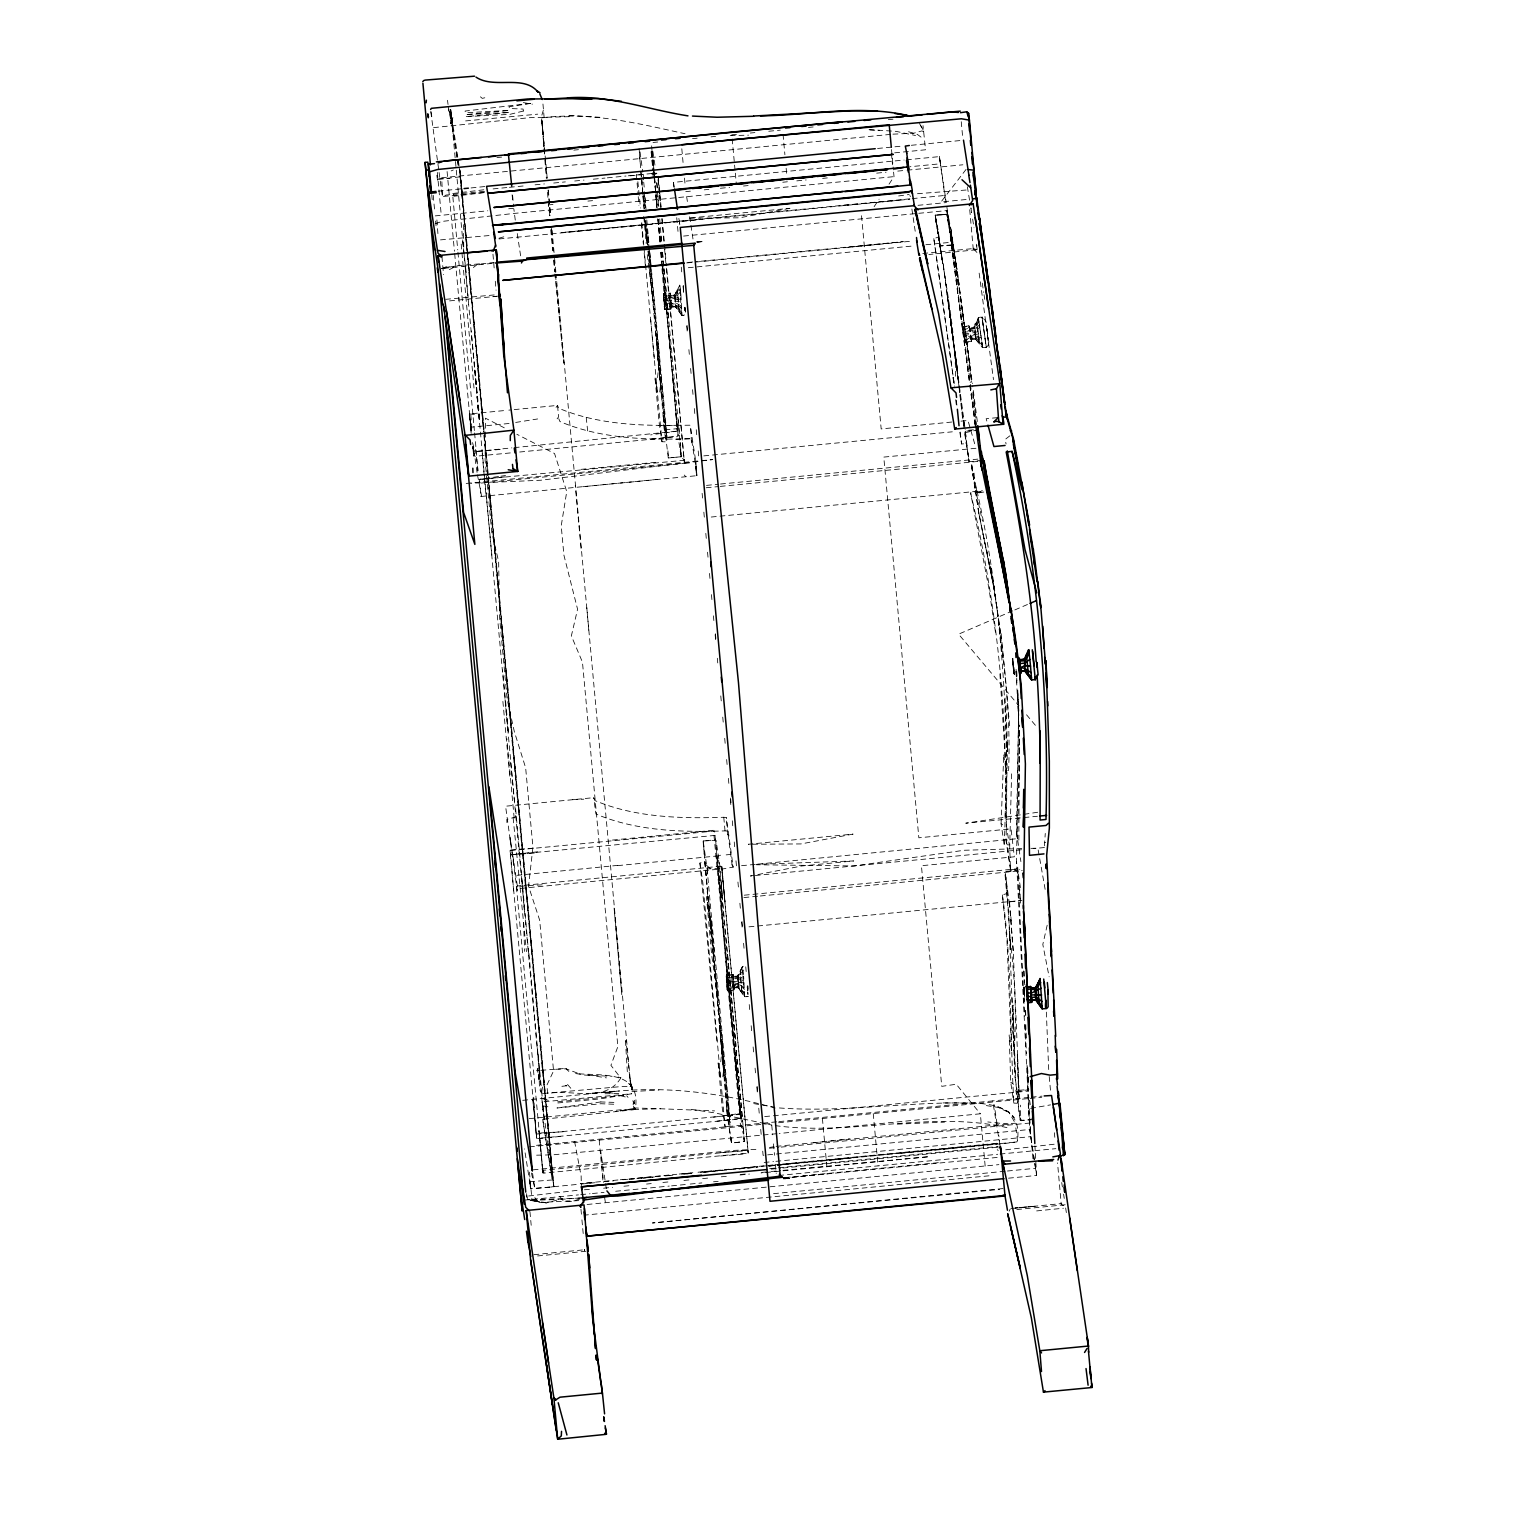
<?xml version="1.0" encoding="UTF-8"?>
<svg xmlns="http://www.w3.org/2000/svg" width="1515" height="1515" viewBox="0 0 1515 1515"><rect width="100%" height="100%" fill="white"/><g stroke="black" fill="none" stroke-linecap="round" stroke-linejoin="round"><path stroke-width="0.75" stroke-dasharray="5 3.75" d="M542.787 1108.753L543.374 1112.105L542.2 1102.03L551.933 1173.765L483.55 431.453M1018.837 840.086L1019.406 741.99L1017.701 692.185L1018.856 717.277M663.4 295.861L663.665 293.55L670.028 292.963L671.278 301.58L671.278 309.06L664.801 309.59L663.665 293.55L664.801 309.59L664.271 308.17M664.365 308.435L664.839 300.406L681.333 301.655L681.92 315.499L685.538 314.779M670.672 295.198L671.278 309.06L670.255 293.418L663.778 293.872L664.687 309.287L671.164 308.757L670.028 292.963L670.747 295.425L674.743 295.084L679.78 285.161L674.667 294.857L674.743 297.716L676.239 305.462L681.314 311.446C681.011 319.457 688.416 314.078 684.742 308.549L685.197 313.245M681.92 315.499L675.501 306.674L674.667 294.857L663.665 296.599M678.985 310.916L677.508 290.141L678.985 310.916L675.425 306.447L671.41 306.693L676.504 306.163L681.939 313.094M681.314 311.446L679.78 285.161M726.158 977.099L726.424 974.789L733.033 974.656L734.036 990.299L727.56 990.829L726.424 974.789L733.033 974.656L734.036 990.299L732.787 974.656L726.424 976.058L726.745 982.118L729.34 985.564L733.468 985.186L732.787 974.656L733.43 977.364L738.335 976.474L742.539 966.4L746.27 966.021M727.124 989.674L726.859 983.424L738.809 979.599L743.619 976.133L742.539 966.4L737.426 976.096L738.184 987.685L744.698 996.737L748.259 996.567L744.698 996.737L738.184 987.685L734.283 987.837L733.923 989.996L727.446 990.526L727.03 989.409M741.744 992.155L740.267 971.38L741.744 992.155L738.184 987.685L734.188 987.931L733.847 984.39L738.79 984.258L743.6 987.004L744.471 996.15M744.698 996.737L743.619 976.133M1024.083 990.772L1023.97 986.871L1024.538 997.76L1023.97 986.871M665.426 438.99L663.229 415.508L668.266 457.985L681.428 456.716L664.024 268.818M480.388 488.133L480.577 496.276L481.637 496.428L696.408 475.729L695.707 460.863L696.408 475.729M691.427 442.456L690.726 428.726M727.56 834.727L726.348 817.475L723.772 817.267C680.614 818.744 634.842 817.437 594.865 800.545L593.672 797.666L505.574 806.207L517.183 890.536L517.789 888.68L721.822 868.909L748.24 1153.066L543.98 1173.102L542.919 1172.951L538.904 1130.569L542.919 1172.951L542.749 1168.216M722.201 870.5L722.579 868.966L733.184 867.148L726.348 817.475M1019.406 780.13L1019.311 728.696M1011.603 773.843L1009.71 846.885L1010.467 869.705L1019.784 869.345M1016.054 671.353L1018.516 717.996L1016.451 833.989L1017.512 838.969L1019.595 725.174M1008.535 1178.178L1036.601 1175.451L1029.727 1129.489L1016.565 861.581L1018.516 717.996M498.549 476.524L479.857 479.157L479.308 482.414L479.479 481.315L480.425 483.152L684.458 463.401L666.278 263.383M555.532 1069.306L565.985 1068.795L580.662 1074.286L575.473 1073.548C602.194 1076.029 641.015 1069.874 635.448 1108.507L633.554 1109.756L542.692 1119.301L552.028 1178.575L542.692 1119.301M1010.467 869.705L1006.017 840.598C1009.16 717.39 1002.286 593.558 972.876 473.362M964.544 341.273L965.055 342.371L971.494 341.5L968.918 325.763L962.858 326.748L965.112 342.674L971.399 341.519L971.229 336.841L975.224 336.368L981.644 340.364L982.629 347.655L986.284 347.276L988.386 345.212L985.924 321.199L982.023 316.957L978.387 317.525L974.069 328.395L975.603 339.19L982.629 347.655L986.284 347.276L982.023 316.957L982.648 321.616L982.023 317.033L982.174 318.32M1001.074 823.687L1003.744 754.943L1006.263 754.697L1007.494 742.274L1006.055 823.137L1009.331 844.953L1004.199 844.575L1001.074 823.687L1003.934 825.751M973.274 249.52L969.562 207.82M962.669 327.979L964.941 341.424L971.399 341.519L971.569 339.417L975.565 338.962L982.629 347.655M1004.199 844.575C1009.766 726.632 998.006 607.761 970.604 492.924L974.978 492.224L975.49 491.011M941.932 258.289L942.652 263.193L935.228 215.187L946.515 214.24L948.257 215.793L950.909 229.049L972.422 383.579M983.822 492.034L976.986 493.189L976.19 487.508M1017.72 867.205L1024.67 1016.186M965.188 435.013L969.183 461.753L981.834 460.314M1019.425 1099.038L1013.213 950.681L1009.407 900.497M1005.165 816.415L1006.718 743.657L1005.07 697.998M954.715 254.577L947.632 214.391L935.228 215.187L939.338 241.037L935.475 218.823L936.308 216.285M716.936 857.869L721.064 897.334L722.182 895.535L720.212 868.114L716.084 840.465L703.206 840.939L711.236 934.736L707.562 902.353L713.414 949.242M1044.422 845.843L1045.274 833.439M981.644 340.364L980.735 333.944L970.547 334.588L971.399 341.519L971.494 338.735L975.471 338.262L982.326 345.269M451.603 122.109L452.89 117.583M544.018 1118.487L542.9 1109.529M740.172 1115.324L717.068 854.119M677.091 430.525L676.845 428.707L664.46 429.919M640.05 151.917L642.777 172.161M962.726 328.244L962.858 326.748L969.316 325.971L970.698 333.319L980.281 331.236L978.387 317.525L980.735 333.944M971.229 336.841L965.263 340.326L965.112 342.674L962.915 327.07L968.918 325.763L970.017 328.244L974.808 326.748L975.622 332.637M978.993 321.597L975.073 328.49L975.603 339.19L971.626 339.663M744.698 994.313L738.26 986.966L734.283 987.837L734.055 989.03L727.124 988.575M1012.493 659.612L1012.74 658.4L1014.33 674.402L1012.493 659.612L1013.857 673.247M962.82 329.058L962.858 326.748M1012.588 659.877L1012.834 658.722M1047.187 925.211L1042.812 944.451L1049.119 976.777M1012.569 660.71L1012.74 658.4M509.097 423.48L470.654 427.211L470.824 430.355L469.442 413.955L506.521 410.357M733.033 974.656L726.537 975.092L727.56 990.829L726.424 974.789M1024.197 992.477L1024.083 987.174M962.953 329.797L969.638 328.111L970.206 329.588L975.073 328.49L973.994 327.695C977.895 307.147 980.944 364.869 978.084 333.849M1023.704 989.181L1023.97 988.14M542.465 1087.069L541.499 1093.641L621.756 1086.539L631.869 1086.35L632.607 1089.683L629.994 1079.911L626.017 1040.521M955.302 259.216L946.515 214.24L947.632 214.391L935.228 215.187M1013.062 664.006L1012.777 661.449M994.692 590.263L978.709 512.543L971.437 461.999M1018.08 872.034L1017.436 870.235L1004.824 871.958L1008.933 920.078L1014.804 1074.76L1020.277 1120.399L1030.787 1119.699M971.494 341.5L971.38 338.091L975.357 337.618L975.414 330.914L979.807 327.24M633.687 1109.321L615.488 1111.404M726.443 977.838L738.335 976.474L738.998 986.682L744.092 992.685M779.392 1107.957C842.586 1112.635 905.629 1101.765 968.843 1102.996C995.734 1103.374 1021.962 1108.412 1017.455 1140.549L1016.944 1141.874L1006.604 1143.257L901.368 1153.37M963.123 331.255L963.029 328.016L969.486 327.221L971.134 339.796L964.316 339.72M978.482 318.131L973.994 327.695M437.494 180.228L436.453 172.009M1012.74 662.926L1012.796 659.669M516.71 887.43L517.335 885.972L721.481 866.163M663.494 298.076L663.665 294.838L670.672 296.145L675.576 295.236L679.762 287.585M726.253 979.315L738.43 978.576L742.748 973.766L742.52 968.824M1009.463 904.36L1005.051 871.428L1016.338 870.5M978.709 319.911L974.94 327.77L970.092 328.944L974.808 326.748M1013.308 668.872L1013.024 662.282M742.748 966.987L737.502 976.323L738.26 987.913L734.283 987.837M721.405 867.603L721.841 866.713L724.984 901.842L721.841 866.713M1009.142 1211.205L1010.145 1209.14M963.313 332.353L975.414 330.914M679.989 285.748L680.386 289.232L674.895 296.429L670.899 296.77L670.35 295.141M874.136 206.665L879.098 199.166M889.04 184.148L894.02 176.63L893.604 172.123M743.145 970.471L737.654 977.667L733.658 978.008L733.127 976.38M726.859 987.837L729.34 985.564L726.632 985.28M543.563 1118.714L543.885 1119.926M713.508 1117.199L740.267 1113.43L727.806 1116.517L730.988 1140.265L731.499 1143.124L744.528 1141.496L718.64 860.066M556.043 407.365L557.539 405.414L558.524 408.122C595.49 423.916 637.929 425.98 678 425.279M557.103 418.841L558.599 416.909L557.539 405.414L508.851 410.129M663.892 299.156L676.031 298.36L680.86 294.914L680.386 289.232M726.651 980.394L733.506 981.209L734.036 982.799L738.127 983.822L744.49 989.371M979.372 324.816L974.334 330.289L963.389 330.592L963.521 334.152M679.97 292.528L674.743 297.716L663.778 297.451L663.665 301.012M543.487 1111.234L542.995 1105.893L544.453 1104.265M732.143 865.311L727.598 831.091L725.022 830.883C681.826 832.417 635.921 830.996 595.925 814.01L593.672 797.666M966.078 169.396L941.042 201.95L968.066 199.336M674.459 395.529L677.413 431.131L650.636 434.9M651.298 439.274L678.133 435.922L662.585 263.913M513.623 890.934L510.707 855.388L511.653 854.687L715.25 835.39L727.011 976.986L740.021 1118.373L740.986 1118.222L714.588 831.015L509.987 850.597L536.783 1138.523L532.75 1099.871L536.783 1138.523L740.077 1119.017L741.024 1118.733L737.654 1080.044L740.986 1118.222L714.152 1121.573M666.354 268.193L684.458 463.401L684.117 458.704L684.515 461.28M544.036 1117.237L545.533 1116.025M719.852 868.398L707.107 868.909L703.206 840.939L714.493 839.973M473.381 267.511L477.395 264.368L494.193 262.455M1009.804 435.847L1005.24 439.407L1006.055 444.009M449.311 269.651L456.829 265.826L480.217 263.78M973.956 248.138L973.16 248.668L977.194 249.691L976.815 245.222M975.603 339.19L975.812 333.773M543.923 1172.894L543.544 1170.281L747.425 1150.188M430.809 111.807L442.153 194.867L443.422 196.439L446.016 195.056L485.898 191.193M435.278 223.652L442.285 221.379L514.267 213.407L894.02 176.63M719.36 855.767L720.534 855.18M441.831 268.723L448.876 265.561M684.458 463.401L690.064 462.851M632.872 1104.113L634.671 1103.299L634.331 1098.451M684.761 460.257L479.1 479.479L505.669 476.846M714.493 840.219L715.591 839.746M451.167 170.911L453.269 170.002M1012.664 610.867L958.597 634.16L1018.97 705.82M1014.823 609.939L1027.795 604.352M726.424 982.25L732.976 983.481L733.658 981.796L743.126 980.243L742.748 973.766M437.892 179.281L460.787 176.8L553.846 1186.775L530.894 1188.65L529.322 1180.734L530.174 1186.245M510.29 452.928L474.953 456.299L473.267 451.849L511.862 447.872M536.121 1134.129L740.362 1114.358M441.301 268.553L456.829 265.826M578.787 1200.619L538.867 1202.474L527.656 1199.482L526.368 1192.93M579.885 1199.009L571.969 1201.414L563.485 1200.997L558.865 1195.468M480.577 496.276L481.562 495.973L477.414 474.687M546.328 1202.929L527.656 1199.482L546.328 1202.929L559.319 1199.482L582.082 1197.797M498.965 238.215L506.711 235.98M516.426 816.718L506.786 819.464L506.957 822.626M680.368 299.023L670.899 300.557L670.217 302.261L663.968 300.879M561.914 1086.331L567.538 1085.649M484.8 97.774L482.243 98.361L478.589 95.218M697.241 242.665L703.339 241.302L697.108 241.529M623.612 1095.421L556.422 1101.916L556.535 1103.09L600.546 1098.83L631.755 1093.754L542.616 1101.841M443.781 268.344L495.386 263.061M1016.376 1091.936L1028.893 1089.55L1016.167 1090.478M592.195 1093.091L614.863 1091.217M633.668 1108.488L615.507 1111.593M1032.984 1158.805L1028.382 1108.791L1050.539 1104.871M550.93 1187.059L553.827 1186.548L459.746 169.756L460.787 176.8M769.544 1147.442L773.9 1146.741M776.078 1146.382L1015.239 1123.183L1017.455 1140.549M515.687 422.439L537.636 418.954M1054.156 1144.223L1005.6 1149.809M1037.642 812.248L965.775 823.194L1037.396 816.263M500.897 476.183L505.555 475.521M898.641 195.946L909.189 194.507M954.185 383.768L933.827 238.594L938.751 237.003L935.475 218.823L936.081 220.849M1011.509 1050.634L1006.983 941.27L1002.4 894.948L1007.323 893.377L1010.732 950.341L1009.331 931.574C1014.084 970.774 1017.285 1011.13 1014.027 1050.387L1011.509 1050.634L1009.16 1034.934L1011.679 1034.688L1013.289 1027.265L1012.986 1005.032L1015.713 1081.483L1018.97 1103.299L1013.857 1103.128L1010.732 1082.221L1009.16 1034.934M716.917 1040.975L699.911 863.058L704.835 861.562L724.246 1077.676L704.551 859.062M963.862 334.001L970.206 333.186M963.729 335.364L970.547 334.588M776.589 1121.839L532.769 1145.681M1009.615 901.898L1021.943 900.327M528.621 1195.998L580.415 1189.976M484.743 186.553L470.559 187.993M959.847 140.592L909.322 145.478M713.205 830.315L612.098 840.105M449.595 300.898L496.56 296.296M976.531 249.767L928.847 254.501M444.766 267.435L453.572 266.451M492.773 296.732L499.609 295.955M537.56 851.809L511.653 854.687L537.673 852.831M813.479 1142.783L849.498 1138.75M1065.178 1204.766L1016.83 1209.557M465.635 120.916L537.73 114.155M438.195 191.174L461.923 188.75M630.126 175.854L643.212 174.471M651.923 173.562L657.434 173.335L658.192 175.797M606.019 1092.372C663.04 1085.289 720.231 1092.41 775.188 1108.071M587.1 1204.482L998.896 1164.637M848.135 247.305L903.338 241.642L699.551 261.356M533.905 1254.704L584.923 1249.724M617.684 865.387L515.782 875.424M989.011 1175.81L584.979 1215.087M1036.658 1210.921L1063.435 1208.231M696.313 242.002L703.339 241.302M582.802 486.732L658.268 479.308M543.033 1093.489C537.617 1091.993 540.268 1080.877 538.601 1075.65L539.113 1080.763L538.147 1072.677L539.113 1080.763M985.167 1166.077L980.356 1113.79L779.202 1133.485M938.334 1162.649L786.55 1177.458M496.958 157.56L501.617 157.124M573.806 150.118L578.465 149.682M653.022 142.467L657.68 142.012M692.525 138.641L697.146 138.187M711.008 136.842L715.629 136.388M736.423 134.38L731.802 134.835L735.116 170.911M750.285 133.036L754.906 132.6M768.768 131.256L780.32 130.138M808.461 127.412L813.157 126.957M888.339 119.666L892.979 119.212M890.631 134.38L441.698 177.747L442.475 195.246M877.564 148.47L903.281 145.989M483.777 189.792L452.549 193.522L457.738 249.842M493.114 188.902L507.089 187.538M509.419 187.311L525.743 185.739M535.06 184.83L544.396 183.921M553.714 183.031L565.36 181.895M574.696 181.005L584.014 180.096M593.331 179.187L604.996 178.069M607.326 177.842L625.979 176.024M628.308 175.797L644.614 174.225M646.943 173.998L656.279 173.089M651.715 174.017L655.881 174.149M443.422 196.439L485.823 192.329M673.91 187.065L673.474 182.368L904.095 160.041M906.443 159.814L939.395 156.613L940.455 163.772L909.871 166.745M435.278 215.888L487.792 210.793M508.718 208.767L513.358 208.312M548.297 204.923L552.956 204.487M587.915 201.097L592.573 200.643M685.746 191.629L690.367 191.174M704.229 189.829L708.85 189.394M720.401 188.277L729.643 187.368M743.505 186.023L748.126 185.588M782.782 182.236L787.402 181.781M796.795 180.872L806.188 179.963M822.645 178.372L827.341 177.918M876.674 173.146L886.067 172.218M897.751 171.1L904.739 170.419M907.068 170.191L962.858 164.794M909.89 198.844L561.137 232.628L702.373 219.277M912.238 198.617L945.19 195.416M499.022 238.953L909.739 199.222M918.014 205.32L946.269 202.574L939.395 156.613L945.928 203.408M683.587 236.075L916.424 213.539M918.772 213.312L946.989 210.566L970.301 382.556M687.848 262.474L697.203 261.584M686.674 262.928L912.598 241.074M688.302 267.719L914.094 245.866M925.854 244.729L951.723 242.211M939.584 244.256L939.83 246.225L952.215 245.013L951.363 236.643L952.026 241.51M922.768 253.46L973.312 248.574L976.929 252.475M649.859 269.651L661.165 392.877L667.073 441.869L661.96 441.736L659.082 422.439L655.029 378.03L657.548 377.784L658.533 367.899L656.393 338.299L663.343 418.121M655.029 378.03L657.207 392.518L659.726 392.271L660.71 382.386L658.608 353.203L648.875 252.077M953.693 382.689L953.087 377.368L955.605 377.121C955.397 328.054 944.565 279.025 937.747 230.318L942.216 260.277M514.21 447.645L677.413 431.131M519.702 452.019L677.224 436.718M951.723 422.041L881.181 428.934L861.391 214.183M961.002 421.151L967.971 420.469L975.357 446.13M997.438 417.629L986.17 418.708L987.363 422.988M668.266 457.985L681.428 456.716L680.254 449.614M703.812 455.882L952.329 431.813M968.729 430.222L973.425 429.768M966.684 431.074L977.005 430.09L964.847 432.741L964.392 431.623L969.183 461.753M466.203 483.437L712.751 459.575L540.722 480.236L470.862 483.247M975.982 448.27L883.775 457.094L918.847 837.795L1011.054 828.838L1014.33 856.808L921.423 865.709L941.743 1086.35L956.249 1084.248L980.356 1113.79M706.52 485.387L718.205 484.251M720.534 484.024L977.781 459.121M706.198 487.754L717.921 486.618M720.25 486.391L978.16 461.412M711.255 517.032L982.515 490.765M976.001 492.47L982.193 491.883M1003.744 754.943L1006.093 770.643L1008.611 770.396C1011.357 701.956 1000.771 633.478 990.564 565.928L997.343 610.659M617.722 865.614L721.348 855.577M741.555 865.69L755.587 864.345M757.936 864.118L1018.629 838.553M1044.46 847.529L1033.192 848.608M1021.565 849.745L750.417 875.992L801.852 865.974L853.684 860.956L756.724 864.326M744.263 895.195L1017.626 868.739L1020.75 889.854M743.941 897.562L757.973 896.198M760.322 895.99L1022.227 870.614M748.997 926.839L1020.031 900.611M722.466 1059.61L730.154 1126.668L725.041 1126.516L722.163 1107.238L718.129 1062.829L720.648 1062.583L721.67 1053.209L719.663 1025.163L727.37 1116.082L731.215 1141.287M718.129 1062.829L720.288 1077.316L722.807 1077.07L723.848 1067.696L721.898 1040.085M522.732 1100.326L619.18 1090.989M529.152 1118.657L620.923 1109.775L660.692 1108.772L714.569 1110.893M764.696 1116.593L1028.249 1091.084L1027.019 1065.329M778.937 1121.611L992.704 1100.913L999.237 1140.909M1029.064 1097.39L992.704 1100.913M1031.223 1097.182L1042.017 1096.14M529.455 1146.874L771.59 1123.429L772.65 1134.792M778.521 1122.748L1027.795 1098.621M1030.105 1098.394L1041.733 1097.277M1033.079 1119.434L1020.693 1120.646L1020.561 1105.174M533.11 1169.845L734.87 1150.358L758.655 1149.222M769.412 1148.237L778.824 1147.328M781.191 1147.101L1030.636 1122.956M764.185 1162.478L773.54 1161.569M775.869 1161.342L1030.787 1136.648M617.95 1179.977L580.283 1183.632L592.138 1182.723M620.298 1179.749L676.826 1174.277M679.174 1174.049L695.65 1172.458M698.017 1172.231L780.414 1164.259M782.782 1164.031L997.04 1143.276L998.063 1148.067M531.462 1173.008L534.795 1188.536L579.582 1184.2M580.984 1184.067L594.846 1182.723M603.898 1181.586L613.329 1180.943M622.741 1179.768L634.501 1178.632M636.868 1178.405L653.344 1176.795M655.692 1176.568L672.168 1174.977M681.599 1174.068L691.01 1173.159M700.422 1172.25L775.756 1164.959M778.123 1164.732L997.533 1143.541M629.047 1179.409L635.05 1178.84M643.42 1178.026L654.347 1176.966M672.887 1175.185L664.555 1175.981L671.6 1175.318M691.673 1173.368L683.36 1174.163L690.385 1173.519M703.414 1172.231L715.156 1171.095M769.431 1165.887L780.869 1164.77M783.16 1164.562L1015.126 1142.14M769.696 1168.614L998.063 1146.514M771.192 1169.144L780.604 1168.235M782.952 1168.008L997.23 1147.291M740.608 1174.485L745.304 1174.03M761.799 1172.421L768.863 1171.739M771.23 1171.512L780.642 1170.603M782.99 1170.375L929.301 1156.665L761.06 1172.951M603.614 1188.196L612.647 1187.324M623.953 1186.226L630.732 1185.582M646.545 1184.048L651.223 1183.594M662.907 1182.457L669.914 1181.776M683.947 1180.431L690.954 1179.749M702.638 1178.613L709.645 1177.931M721.329 1176.795L728.336 1176.132M740.021 1174.996L749.376 1174.087M523.944 1200.164L578.446 1194.88M580.775 1194.653L590.074 1193.744M592.403 1193.517L604.03 1192.4M615.677 1191.263L669.251 1186.075M671.581 1185.866L687.886 1184.275M690.215 1184.048L701.862 1182.931M713.508 1181.795L718.167 1181.34M778.729 1175.489L997.722 1154.278M1000.052 1154.051L1055.86 1148.654M783.16 1178.159L998.328 1157.327M783.482 1178.878L789.656 1178.291L782.251 1177.306M773.578 1193.669L1005.127 1171.246M1007.456 1171.019L1035.521 1168.292L1036.601 1175.451L1034.934 1145.832M1003.025 1188.555L652.378 1222.984L999.578 1189.408M1015.486 1208.137L1061.769 1203.554M537.579 1255.954L585.832 1251.276M537.806 1138.598L563.75 1136.136M776.854 1133.712L552.52 1154.866L534.435 1155.225M641.034 1178.253L652.795 1177.136M704.286 1172.212L758.011 1166.986M769.033 1165.925L775.604 1165.281M777.801 1165.073L786.569 1164.221M783.615 1178.064L827.512 1173.841M1010.922 1208.572L1036.09 1206.167L1015.145 1207.909M581.021 469.366L656.506 462.245M738.866 1168.936L757.045 1167.213M768.408 1166.133L851.279 1158.217M484.421 192.594L453.989 196.249L452.549 193.522L453.837 195.113M549.453 215.774L549.604 211.058L550.021 215.755M843.874 205.264L899.134 200.245M445.656 299.326L496.466 294.743M580.378 1198.1L529.739 1199.634M720.61 1156.002L746.8 1153.748M997.04 1143.276L993.537 1143.579L997.059 1143.522M894.664 152.845L925.551 149.777L923.014 125.631M727.238 988.689L738.032 986.322L739.263 988.424L737.654 977.667M500.234 449.463L474.233 451.508L472.718 446.471M563.107 1131.762L536.026 1133.201L533.716 1097.22M720.136 1152.726L746.346 1150.643M510.934 849.896L536.935 847.908M563.372 1068.605L537.976 1070.556L540.06 1070.916M959.866 432.381L961.608 443.99L966.021 443.668L966.911 446.016M917.484 193.693L968.104 189.867M440.486 239.881L490.273 235.45M975.944 492.034L982.156 491.655M1006.945 1127.615C930.456 1110.078 851.354 1136.42 774.127 1125.456M584.392 1189.748L592.327 1189.294M631.944 1091.557L658.968 1090.08M675.804 439.35L691.465 438.82L696.805 473.305M726.177 854.877L732.029 854.29L730.95 852.15M952.215 245.013L939.773 245.657L938.524 237.211M542.824 1170.697L516.388 886.54L543.26 884.741M572.708 799.693L583.805 799.2M892.941 134.153L913.659 133.263L921.915 130.896L924.548 132.089M542.218 117.829C590.831 111.504 638.099 123.51 685.045 133.737M897.24 1124.149L944.508 1122.142M584.411 1075.063L612.117 1076.294M605.015 1093.754L620.241 1093.565M438.82 178.922L449.879 178.581M680.841 305.765L676.031 303.019L663.873 304.042M1021.754 848.608L964.241 850.256L854.005 865.955L756.44 864.762M1030.957 848.362L1037.851 848.154L1045.502 891.407M531.538 1200.297L559.319 1199.482M730.211 135.63L748.486 135.157M974.069 414.409L975.509 414.371L976.55 425.261M689.761 438.592C646.299 440.24 600.186 438.63 559.944 421.549L558.77 418.689M569.299 116.674L529.511 117.678L433.12 127.677L432.116 125.84M658.722 425.526L690.196 425.204L695.877 462.037M536.462 1070.707L538.639 1070.688L537.181 1069.779L537.939 1071.976L537.314 1068.53L539.037 1079.248M671.41 306.693L675.501 306.674L676.239 305.462L671.259 305.348L670.956 306.939L664.1 306.598M869.042 129.57L896.085 131.369L915.552 135.517M943.012 1102.901L969.96 1103.053M675.501 306.674L664.801 308.321L664.365 307.356M472.566 442.607L474.138 448.951M633.459 1107.919L660.692 1108.772M869.818 130.044L879.23 130.347M1008.479 1124.168L987.799 1121.952M1044.346 842.491L1045.729 842.567M569.167 115.329L599.959 117.299M744.111 982.894L738.998 982.496L733.847 986.511L727.049 986.36M469.442 413.955L479.403 414.788M523.338 102.603L532.428 104.156M607.723 1092.542L614.787 1093.394M691.351 1109.397L714.588 1112.862L771.798 1125.058M986.303 1105.59L998.423 1107.484L1007.323 1111.783M587.953 1074.93L606.436 1077.885M753.75 1103.602L774.733 1107.162M542.995 1105.893L548.885 1106.954M552.729 1178.746L553.846 1186.775M630.051 1086.293L632.361 1087.297M620.411 1095.648L628.365 1097.769L626.718 1095.818M618.063 1076.976L620.999 1077.79M713.527 954.299L729.662 1121.119L708.357 896.634L706.445 896.728L711.614 954.412L717.466 996.34M565.322 1085.479L566.648 1085.857M548.279 1100.344L542.313 1098.602L541.916 1094.133M908.545 131.748L917.276 134.343L922.294 138.054M529.72 1181.719L552.805 1179.92L488.171 478.323M957.499 369.565L949.564 315.158L957.556 369.925M732.029 864.592L733.184 867.148M998.347 1107.048L1008.668 1111.783L1015.239 1123.183M628.479 1083.452L631.698 1085.782L628.327 1082.733M674.667 294.857L676.031 303.019M1005.903 839.234L1007.21 840.162M998.215 1150.529L997.192 1149.639M1063.587 1205.637L1061.257 1204.577L1057.546 1162.876M574.564 1141.401L581.135 1176.019L581.362 1186.832M982.534 347.049L981.228 337.94L975.054 335.421L963.957 337.182M726.31 1100.307L727.276 1114.832L728.564 1115.476M643.458 174.812L643.572 180.266M504.287 427.817L485.425 418.178L485.122 460.257L491.788 532.579L498.643 561.535L499.533 616.775L507.127 699.173L514.305 731.518L525.648 767.84L532.939 847.169L528.546 886.218L539.681 920.23L553.562 1070.916L546.877 1085.195L547.654 1093.546C571.799 1088.755 605.11 1103.507 620.771 1078.055L610.924 1065.348L617.874 1046.6L582.461 662.188L571.363 635.902L577.575 609.219L563.921 555.21L561.213 525.856L566.743 491.599L554.547 453.534L516.842 434.256M710.232 868.436L706.445 865.292M517.335 885.972L512.809 855.52M566.913 1069.438L565.985 1068.795L568.845 1071.408M1010.732 1082.221L1013.592 1084.285M975.357 337.618L982.023 343.583M681.731 308.151L675.425 303.814L671.429 304.079L671.088 305.291L664.271 305.121M567.538 1084.494L572.102 1089.777M682.545 458.382L683.909 459.594M633.289 1101.822L634.671 1103.299M1012.361 1115.495L1014.406 1117.729M684.269 475.028L685.689 476.657M1026.526 714.777L1035.578 725.515M534.814 1197.589L538.867 1202.474M965.907 442.948L966.722 444.179L964.847 431.605M681.712 314.912L675.425 306.447L676.504 307.185L674.895 296.429M919.435 123.435L923.828 131.085M920.76 125.726L923.09 129.76M676.845 428.707L677.451 430.014M964.146 338.262L965.263 340.326L964.108 335.421M1013.592 671.429L1014.33 674.402M1020.296 1118.146L1021.621 1120.778M909.871 195.511L910.401 196.628M1013.8 672.168L1014.274 673.133M633.44 1106.045L634.918 1109.302L632.929 1100.591M740.191 1123.126L743.411 1134.053M726.575 1106.897L727.73 1114.604M1013.781 672.982L1014.236 674.099M737.426 976.096L733.43 976.436M463.969 253.611L451.148 114.42L452.341 121.882M968.918 325.763L970.055 331.065M530.117 1186.056L530.894 1188.65M630.581 1084.191L631.547 1087.429L630.221 1081.312L631.925 1089.948L629.653 1076.976L630.638 1084.134L556.081 274.442M969.562 200.188L967.365 186.781M530.023 1183.707L524.493 1148.881M743.562 1137.917L744.528 1141.496L731.499 1143.124L731.006 1135.663M526.33 1195.278L526.803 1197.304M969.884 385.833L975.49 425.279M976.512 494.136L982.459 521.179M951.742 244.616L958.976 285.237L969.922 366.99M978.709 512.543L994.276 590.036L978.709 512.543L971.21 462.34M939.83 246.225L942.254 258.364M938.069 229.882L935.247 215.585L936.384 222.838M986.682 550.059L994.067 588.634M951.079 232.988L957.007 269.689M955.662 263.629L970.793 369.906M997.078 1123.978L994.181 1104.624M430.961 111.561L432.381 119.893M970.907 207.972L971.645 212.573L970.982 208.085M952.064 244.843L952.784 249.369L946.913 207.252M1010.789 870.235L1006.244 839.764M1017.626 871.409L1017.436 870.235L1018.25 877.81M975.073 488.209L971.323 464.12L975.66 493.038M933.827 238.594L954.526 386.211M469.252 414.712L469.555 416.739M972.649 219.088L973.994 227.78M477.055 472.377L473.665 448.951M982.269 283.116L983.69 292.414M984.049 294.724L984.75 299.383M950.909 229.049L957.726 275.067L956.022 263.307M458.212 160.249L458.78 163.999M992.192 576.344L1000.752 633.459M995.45 632.191L988.973 588.767L970.604 492.924M963.9 425.317L959.09 385.738M953.087 377.368L954.09 384.09M1016.432 831.811L1020.883 861.581M1065.67 1208.004L1066.352 1212.606M1063.606 1194.199L1064.231 1198.422M1061.731 1182.552L1062.375 1186.946M911.879 208.994L915.609 233.935M1002.4 894.948C1012.247 963.786 1009.842 1033.817 1013.857 1103.128M1028.249 1091.084L1027.189 1083.926M1029.613 1100.117L1030.276 1104.643M1035.521 1168.292L1029.727 1129.489L763.106 1155.301L762.67 1150.586M1020.277 1120.399L1015.845 1090.137M999.919 1145.454L998.821 1135.606M686.636 196.552L687.64 203.275M689.647 216.721L693.34 241.358M673.474 182.368L674.27 187.727M678.872 218.425L679.875 225.186M679.269 221.171L679.799 224.75M652.908 151.538L655.294 167.483M637.872 181.686L640.504 208.028M728.336 975.433L727.351 968.899L737.218 1076.426M735.968 1057.356L734.983 1050.823L738.278 1082.865L738.847 1076.635L739.036 1077.866M747.861 1150.51L748.24 1153.066L721.822 868.909M740.778 1117.256L742.445 1128.429M699.911 863.058L702.79 882.355L725.041 1126.516M515.27 220.13L513.85 208.9M517.278 233.575L520.971 258.213M459.045 165.855L450.675 109.648L452.398 128.245M458.477 165.097L449.955 111.239L458.003 165.078M606.303 1188.65L600.603 1150.567L603.538 1182.382M604.561 1197.115L605.432 1202.834M477.831 470.919L475.407 449.519M510.782 841.904L514.267 866.997M509.987 850.597L510.707 855.388M542.181 1102.163L539.416 1072.582M985.678 343.129L982.345 319.04M957.594 273.439L959.222 284.498M951.59 241.283L952.784 249.369M974.505 420.905L975.774 429.54M450.675 109.648L452.512 122.128M983.027 323.983L983.898 330.062M678.985 442.588L681.068 457L680.386 442.38M451.754 120.158L453.307 135.441M987.004 328.869L988.878 342.22M986.947 328.471L987.401 331.709M984.39 333.47L986.284 347.2M980.281 331.236L981.228 337.94M977.762 331.993L976.474 322.6M943.106 263.44L958.825 383.409L954.223 347.711M957.461 375.512L958.635 384.053M958.938 386.192L962.631 418.651M955.946 262.625L967.441 346.802M979.144 273.117L993.499 379.659M977.327 421.511L972.687 385.852M969.467 366.611L971.569 382.159M952.916 335.97L946.97 293.512L958.881 385.454M987.25 330.497L987.553 332.902M964.449 340.477L964.582 341.538M953.181 244.597L957.537 285.274M970.395 384.318L975.812 424.617M946.989 210.566L969.638 382.954M969.96 385.283L975.149 424.882M946.837 210.434L969.581 383.484M953.276 340.686L958.768 383.484M542.2 1102.03L542.995 1108.071M962.669 311.844L971.74 382.31M943.277 264.822L965.188 429.768M938.694 234.181L940.209 245.847M470.54 428.423L471.203 433.479M956.268 400.187L957.158 407.232M447.512 100.293L448.042 104.497M448.307 106.58L449.103 112.886L448.819 109.099M976.323 244.218L977.194 249.691L976.91 247.381M714.001 835.769L740.986 1118.222M975.509 414.371L972.763 391.059L974.486 408.255M996.321 603.178L1002.551 657.302L997.287 610.204M965.453 432.097L968.861 461.393M959.809 392.309L959.033 385.7L964.146 429.957M960.188 432.021L961.608 443.99M955.7 399.752L956.476 406.228M645.731 220.546L648.515 244.029M711.482 927.635L707.259 891.653L707.808 897.997M947.632 214.391L949.318 228.784M651.071 151.727L652.7 165.703M652.965 168.032L653.76 175.039M654.044 177.369L655.389 189.015L654.783 181.97M648.628 249.823L644.651 219.505L647.492 244.369L645.466 222.099M964.354 422.78L965.074 429.181M965.32 431.32L966.267 439.861M1024.576 1001.491L1024.178 997.362M541.139 1085.782L538.242 1054.326M1009.369 902.429L1013.213 950.681M649.821 252.532L667.187 437.816M659.347 374.489L661.998 399.089M707.107 868.909L730.287 1122.615M667.907 450.864L668.683 458.193M586.229 417.458L587.65 430.885M473.267 451.849L472.869 446.414M1001.169 633.687L1009.918 728.507M721.159 886.161L736.044 1045.35M645.22 221.929L647.568 244.407M543.298 110.349L541.442 116.56L543.885 146.747L543.563 142.448M513.13 817.854L526.462 951.647M747.709 992.079L747.956 994.484L747.255 986.738L747.709 992.079L747.501 989.787M677.148 427.003L664.99 291.884M645.201 221.834L647.511 244.066M543.165 134.248L541.953 120.045L544.245 146.425L542.351 126.37L542.616 119.78L544.131 117.583L542.824 102.471M462.018 191.799L459.821 170.135M462.681 241.529L466.412 274.632M658.116 180.115L659.517 193.693M659.745 195.946L661.354 211.778M657.832 218.671L660.294 242.987M643.705 182.122L644.367 188.712M639.5 154L642.777 194.072M655.522 331.804L661.165 392.877M491.845 555.153L486.069 492.375M470.218 419.75L471.354 430.98M472.964 446.717L473.911 456.223L472.547 447.323M454.67 253.592L471.146 430.904M1019.349 889.381L1020.712 905.534M646.81 219.959L648.931 243.688M648.022 251.168L649.613 267.341M544.188 148.962L544.832 155.458M508.548 732.105L502.563 670.009M510.65 762.178L514.57 801.681M502.885 701.426L509.93 777.971M658.533 205.434L656.677 180.872L657.567 191.629M653.42 168.165L654.082 174.964M654.31 177.236L655.806 192.803L654.859 181.838M642.871 193.939L640.656 169.699M643.08 196.06L644.348 208.805M479.687 418.746L471.184 330.895M581.078 548.43L575.264 485.576M652.151 292.736L652.814 299.762L649.518 264.727M645.125 220.906L647.322 244.237M648.193 250.733L649.291 262.398M641.413 223.86L643.307 243.82M644.159 252.91L645.447 266.526M479.27 418.935L475.369 377.33L479.213 419.295M514.172 818.119L506.862 738.809M961.249 121.711L962.707 137.505M1049.213 1076.521L1050.634 1091.955M1054.383 1132.747L1054.8 1137.292M891.521 149.568L893.395 169.869M891.445 153.507L892.486 164.775M783.047 134.418L784.903 154.719M786.152 168.241L786.777 175.02M873.246 1113.582L878.056 1165.868M735.324 173.165L736.366 184.451M822.418 1118.506L827.247 1170.792M681.807 148.773L683.246 164.567M684.496 178.088L685.121 184.868M687.053 325.384L687.488 330.062M715.459 633.743L715.894 638.44M730.609 798.064L731.044 802.761M741.99 921.556L742.426 926.271M757.178 1086.444L757.614 1091.141M676.732 217.706L678.038 231.833M681.277 267.17L681.712 271.886M683.019 286.013L683.682 293.077M684.969 307.223L685.632 314.287M686.712 326.066L687.356 333.13M688.889 349.624L689.325 354.34M690.613 368.467L691.276 375.531M692.563 389.677L692.999 394.392M694.306 408.52L694.968 415.583M696.256 429.73L696.919 436.793M698.207 450.921L698.87 457.985M702.127 493.322L702.562 498.037M703.85 512.165L704.513 519.247M705.82 533.375L706.463 540.438M707.543 552.218L708.206 559.281M709.493 573.428L710.156 580.491M711.463 594.619L712.107 601.701M713.414 615.829L713.849 620.544M715.137 634.671L715.8 641.735M717.315 658.23L717.75 662.945M720.78 695.934L721.443 702.998M722.75 717.125L723.394 724.189M724.7 738.335L725.344 745.399M726.651 759.526L727.295 766.59M728.374 778.369L729.037 785.452M730.344 799.579L730.988 806.643M732.294 820.789L732.938 827.853M734.245 841.98L734.68 846.696M735.987 860.823L736.631 867.906M737.938 882.033L738.581 889.097M739.888 903.243L740.532 910.307M741.63 922.086L742.274 929.149M743.581 943.277L744.225 950.36M745.74 966.835L746.175 971.551M747.482 985.697L748.126 992.761M749.224 1004.54L749.868 1011.603M751.175 1025.731L751.819 1032.794M753.125 1046.941L753.769 1054.004M755.076 1068.132L755.512 1072.847M756.818 1086.994L757.462 1094.057M758.769 1108.185L759.413 1115.248M760.719 1129.395L761.382 1136.458M723.772 817.267L725.022 830.883M658.249 176.213L661.07 206.835M662.15 218.614L664.327 242.192M664.536 244.54L666.051 261.035M658.116 178.789L659.423 192.916M659.631 195.265L660.71 207.025M661.79 218.785L664.403 247.021M664.612 249.369L666.127 265.826M660.957 235.904L661.601 242.949L659.726 218.728M662.491 252.361L663.797 266.47M662.472 252.229L663.778 266.204M663.987 268.534L668.759 319.817M652.226 151.386L654.385 174.831M654.594 177.16L655.673 188.883M655.9 191.231L657.188 205.301M658.495 219.372L660.654 242.817M661.506 252.191L662.377 261.565M656.904 205.472L656.033 196.079L656.753 205.453M658.192 219.599L660.37 243.101M661.222 252.513L662.528 266.621M662.737 268.969L678.133 435.922M647.966 235.583L648.818 245.013M649.045 247.362L666.581 436.32L655.086 319.324L647.019 252.664M645.523 221.815L647.587 244.066M650.674 319.665L654.31 358.619M643.742 245.07L641.678 221.891M643.951 247.399L661.96 441.736M541.556 121.067L545.514 159.605M545.93 164.226L547.237 178.353M548.316 190.114L550.702 216.02M552.009 230.129L554.395 256.035M554.604 258.383L555.872 272.189M551.327 229.901L553.278 251.092M554.149 260.523L555.229 272.283M555.456 274.651L563.902 363.221L554.831 274.063M550.74 229.75L552.672 250.733M553.543 260.069L554.604 271.715M512.6 195.359L513.642 206.646M512.108 194.772L512.733 201.552M599.201 1140.113L602.97 1181.037M580.965 1209.235L581.741 1217.719M581.93 1219.859L583.37 1235.407M459.234 167.521L483.342 429.105M451.148 114.42L451.375 116.825M465.37 267.682L468.078 297.11M528.659 953.276L515.611 808.65M537.976 1054.421L528.924 953.2M464.177 255.808L468.703 304.913M539.813 1078.775L537.2 1047.376M539.473 1073.074L468.646 304.401M457.947 252.191L474.384 430.563M474.593 432.911L478.058 470.464M469.574 415.356L471.051 431.339M447.095 171.536L454.443 251.244M532.579 1173.292L534.833 1188.536M437.324 172.445L441.282 215.3M529.436 1172.099L531.935 1199.388M529.947 1211.697L531.197 1225.275M433.233 195.302L434.748 211.702M435.6 221.057L436.036 225.754M431.737 194.734L432.192 199.696M773.483 1143.882L774.525 1155.244M775.358 1164.334L776.21 1173.443M727.541 954.507L742.653 1121.422M655.995 194.962L657.169 207.953M719.474 1068.435L720.288 1077.316M656.336 383.106L657.207 392.518M545.267 159.814L546.991 178.448M548.051 190.095L550.362 215.357M625.449 1040.578L627.324 1071.73M459.765 169.907L484.061 433.593M484.27 435.941L487.963 475.975M505.063 699.684L508.093 732.635M711.179 919.908L714.379 955.795M648.269 237.06L649.31 248.782M649.518 251.111L650.995 267.511M643.761 216.399L646.204 243.612M586.797 607.761L589.108 633.8M449.728 111.409L450.845 123.851L449.69 110.765M674.137 391.628L662.112 263.799M661.089 252.229L661.904 261.489M551.498 228.292L552.066 234.768M482.206 453.421L485.614 492.224M492.962 254.236L494.326 269.992M495.291 281.241L496.068 290.236M474.801 370.039L478.361 411.739M461.185 244.085L474.006 388.086M441.963 256.622L442.532 263.383M442.74 265.617L443.516 274.613M652.189 151.386L653.779 170.21M653.988 172.559L654.575 179.622M728.45 1105.798L729.87 1122.407M665.369 421L666.77 437.608M644.595 196.117L645.56 207.441M641.735 178.107L642.739 189.678M642.928 191.988L644.311 208.199M636.357 174.358L638.061 194.469M521.766 879.836L524.682 914.568M684.647 307.28L684.95 310.84M657.908 219.542L659.858 243.044M660.635 252.437L661.809 266.526M661.998 268.875L664.138 294.705M657.908 195.889L658.779 206.551M642.947 196.23L644.026 209.24M544.851 159.605L546.366 178.334M547.502 192.386L548.07 199.393M548.26 201.741L549.017 211.115M1016.016 671.467L1016.925 682.962M653.438 163.961L653.969 170.665M654.139 172.899L654.669 179.603M721.121 881.957L722.295 897.032M703.206 840.939L704.229 854.971M638.232 196.666L638.913 205.396M548.752 1133.087L549.793 1146.59M544.036 148.887L544.529 155.325M1016.565 861.581L1016.735 863.777M999.919 673.91L1006.093 770.643M678.341 419.75L679.572 436.623M727.276 1114.832L727.37 1116.082M651.658 145.857L652.151 152.674M645.144 197.632L646.28 213.426M436.907 219.921L437.93 233.859M1016.092 669.384L1016.906 680.784M743.126 980.243L743.6 987.004M680.86 294.914L681.333 301.655M725.079 1083.888L726.424 1102.92M655.806 194.829L656.715 207.612M974.05 473.135L974.808 483.872M651.431 151.462L652.719 170.191M652.87 172.54L653.363 179.565M639.103 148.432L640.277 165.249M1028.363 1082.278L1027.549 1066.92M663.229 415.508L664.29 431.283M1019.481 885.423L1020.504 901.084M740.74 1114.339L741.024 1118.733M470.843 414.921L471.866 430.658M1028.761 1100.098L1030.636 1133.94M747.974 985.981L748.145 989.125M644.216 191.591L645.087 207.309M1016.735 671.524L1017.001 676.201M1017.739 690.177L1018.856 711.179M1023.667 970.888L1024.519 987.344M683.511 289.838L683.644 292.243L683.398 285.729L683.511 289.838L683.435 287.301M1006.964 890.574L1007.551 902.334M1013.668 1033.173L1015.183 1077.638M550.759 1154.979L550.987 1159.392M1025.731 1024.329L1026.394 1038.002M1025.125 1025.541L1026.469 1053.626M1010.922 916.84L1011.13 920.987M1012.039 998.006L1013.971 1050.652M685.386 307.886L685.519 310.613M743.486 1127.179L744.168 1141.799M1025.598 1010.732L1025.806 1015.391M1046.335 1012.096L1048.797 1072.128M523.527 922.559L524.682 951.439M1024.083 971.229L1024.5 982.837M1006.017 705.024L1007.664 751.686L1007.664 750.058M707.41 869.061L707.675 876.371M703.244 841.317L703.471 848.249M1027.587 1067.015L1027.984 1081.066M1025.371 1010.543L1025.485 1015.126M676.182 414.258L676.353 421.416M1027.871 1077.316L1028.382 1108.791M463.42 224.637L463.742 248.63M1013.971 667.49L1014.008 672.262M652.965 159.586L652.965 163.62M510.082 837.265L510.593 844.953L510.082 837.265M1005.903 877.09L1007.153 891.615L1005.316 875.064L1005.903 877.09M584.676 1249.515L584.354 1250.746L584.676 1249.515M523.338 111.05L509.854 114.364L465.654 116.655L509.665 112.375L465.465 114.648L509.495 110.387L465.294 112.754L465.124 111.05L532.276 103.134L509.154 106.789L509.305 108.493L523.148 109.061L523.338 111.05M695.726 462.245L696.957 475.502L695.726 462.245M789.845 208.312L739.49 217.819L688.189 218.16L789.845 208.312M852.945 834.121L800.962 843.931L748.353 844.253L852.945 834.121M600.849 1101.935L556.971 1107.995L601 1103.734L614.844 1104.284L614.654 1102.409L600.849 1101.935M789.656 1178.291L784.978 1178.727L789.656 1178.291M1017.304 1054.516L1018.8 1097.39L1017.304 1054.516M621.794 994.692L614.067 907.807L621.794 994.692"/><path stroke-width="1.5" d="M1023.364 826.982L1023.97 790.508M1055.728 1036.411L1046.638 855.426L1049.365 828.023L1049.327 761.098L1045.918 660.578L1047.263 687.507M1035.881 988.556L1040.085 978.482L1042.225 1008.82L1045.899 1008.573C1047.566 987.136 1042.642 1015.732 1048.153 1006.68L1047.888 989.863M1040.048 763.295L1040.104 730.893M1048.077 994.351L1047.85 990.28M1023.382 808.044L1023.723 789.334M1023.401 908.564L1025.39 763.977L1021.186 684.685L1011.3 611.075L980.489 461.185L981.985 470.142M583.616 1200.221L583.521 1202.815M1020.712 673.418L1020.712 670.009C1020.902 681.39 1020.012 653.116 1019.254 660.142M1027.549 1002.854L1031.582 1002.381L1030.579 986.738L1026.091 986.682M498.473 280.843L498.7 274.404M1043.702 979.05L1045.691 1001.207M1023.364 826.944L1023.951 810.601M1032.283 649.765L1035.294 679.591L1031.639 679.932L1024.879 671.012L1025.693 670.009L1028.155 672.641M960.415 112.697L966.892 111.769L968.596 113.587M561.535 1431.353L561.289 1435.917L557.69 1439.25L530.591 1259.817L526.197 1210.523L584.051 1204.917L592.554 1317.595L601.133 1384.35M422.799 81.545L424.067 80.333M602.345 1394.122L601.398 1384.748M1026.242 987.041L1030.579 986.738L1031.582 1002.381L1031.582 998.669M510.271 440.619L510.328 435.468L513.907 430.146L503.738 355.495L496.276 249.937L438.081 255.581L438.63 262.152M1024.879 671.012L1031.639 679.932L1030.503 666.127L1024.519 665.88L1020.637 667.547L1020.447 673.512L1020.883 671.353L1024.954 671.259L1024.935 660.521L1029.215 653.722L1028.609 649.67L1023.818 660.389M1058.815 1156.589L1064.78 1154.6L1061.333 1121.422M1018.837 658.116L1019.86 660.123L1024.935 660.521L1024.519 665.88M1004.843 1194.824L1000.582 1196.149L1005.013 1195.96L1007.456 1210.239M922.502 270.939L919.757 257.512M495.613 245.089L493.151 251.111M975.206 217.611L999.786 383.106L1003.044 424.295L954.734 429.105L942.463 355.419L920.154 257.967M470.616 444.463L470.067 439.956L465.029 434.881L438.081 255.581L441.338 257.058M1013.971 441.736L1013.365 444.482L1022 489.762L1012.096 451.394L1006.168 451.981C1019.595 521.368 1031.26 591.248 1036.203 661.809M1000.411 1146.287L1005.013 1195.96L586.4 1236.183M976.683 197.556L1006.036 414.731L1014.046 442.532M1053.682 1159.448L1003.138 1164.353L1003.574 1169.069M513.017 468.911L512.468 464.404M1028.78 650.257L1024.727 659.801M1040.294 979.069L1035.048 988.405L1035.806 999.995L1042.225 1008.82L1035.73 999.767L1031.715 1000.014L1036.809 999.483L1042.244 1006.396M1057.432 1073.643L1056.409 1079.135L1057.716 1078.794L1056.656 1049.365M521.444 262.966L522.391 261.091L526.841 259.368L695.196 243.12M993.064 317.241L995.98 336.084M1084.551 1352.478L1087.05 1348.502M1040.066 980.906L1037.813 985.11L1037.813 983.462L1039.139 1003.839M956.552 397.403L956.003 392.896L950.928 387.821L938.618 313.738L914.946 209.411L973.141 203.767L988.67 308.624M999.786 383.106L996.415 388.692L990.81 389.904M1057.962 1160.054L1060.367 1153.654L1051.543 1095.515L1044.176 1095.932M1034.972 989.106L1035.881 987.515L1030.976 988.519L1030.333 986.284L1030.976 989.447M1034.934 677.584L1035.237 679.667L1035.181 676.713M465.635 435.335L513.907 430.146L517.694 471.411L468.836 476.146L465.029 434.881M430.601 109.478L431.32 108.323L527.788 98.986L598.236 98.608L621.396 101.297M1040.691 982.553L1035.199 989.75L1026.413 988.84M580.188 1205.864L580.756 1207.114L580.188 1205.864L583.578 1201.66L581.362 1186.832L701.426 1175.204M982.951 246.396L979.466 217.857L993.329 316.957M496.276 249.937L499.912 305.424L496.276 249.937L491.485 250.77M1020.542 671.429L1020.637 667.547L1024.746 668.399L1031.109 672.603M1026.394 984.636L1027.17 1001.017L1035.806 999.995L1036.544 998.764M1030.976 988.519L1035.881 987.515M987.799 280.389L985.735 262.133M996.415 388.692L998.404 417.345L993.764 422.022C1001.604 418.14 1006.452 433.195 1002.286 415.621M969.354 205.567L972.668 200.529L970.395 185.171M954.734 429.105L956.287 427.552M1010.694 1227.396L1020.296 1268.263L1007.683 1213.723L1031.355 1317.842L1043.456 1392.134L1045.009 1390.637M910.591 185.285L907.125 157.863M468.836 476.146L443.232 304.155M1048.361 823.308L1046.032 825.467L1029.007 827.095L1029.48 855.331L1043.986 853.892M906.481 160.457L908.318 172.161M1062.81 1143.314L1062.318 1148.029L1063.719 1147.423M1032.927 1118.619L1032.491 1106.139M971.248 204.809L973.141 203.767M1029.215 653.722L1029.84 659.385L1025.182 662.945L1020.258 663.646L1019.292 658.135M472.983 472.547L472.813 468.23M1041.165 988.216L1031.052 993.291L1026.716 992.439M917.995 209.96L914.454 206.154L912.068 191.288L498.321 231.89L908.091 192.254L912.295 190.379L910.61 181.194M909.322 145.478L905.307 146.103L906.746 153.204M1037.794 581.457L1040.748 607.61L1034.366 556.157L1026.469 509.854M1052.755 1104.492L1059.951 1103.072L1064.78 1154.6L1063.227 1147.84M1029.954 603.424L1036.449 600.622M1043.456 1392.134L1092.201 1387.494L1091.614 1383.081M438.422 162.844L442.229 161.688M431.567 192.727L429.635 171.839L437.494 169.51L732.673 139.702L961.419 118.776L969.43 120.139L976.058 192.348L976.342 198.389L973.596 198.768M1030.124 1076.673L1041.392 1073.529L1050.028 1075.158L1057.034 1074.476L1056.561 1060.197M582.082 1197.797L629.691 1193.403L583.351 1200.088M1019.784 659.896L1024.67 658.779M582.139 1198.479L586.646 1197.456M1024.935 660.521L1019.311 661.26L1020.012 668.342M1088.698 1352.27L1088.395 1346.04L1039.82 1350.736L1041.506 1371.567M1052.811 1156.892L1060.5 1155.472L1062.015 1171.209M516.899 100.861L534.17 99.214M499.401 224.977L505.631 224.087L492.394 225.186L497.318 225.262M903.603 167.426L894.456 168.998M624.029 1194.464L782.251 1177.306L780.225 1176.17L617.457 1196.092L610.621 1195.468L606.928 1190.904M499.609 295.955L499.249 288.608M436.358 161.878L731.537 132.089L960.264 111.144M424.995 80.106L474.536 76.186M530.818 1256.503L527.693 1240.558M844.953 191.629L911.481 184.868M697.658 187.765L887.525 169.339M682.28 243.385L526.69 258.061M425.09 162.408L431.017 221.891L437.797 267.303L524.114 1204.103L517.316 1158.691L522.145 1211.015L425.09 162.408L427.798 162.143L431.188 193.522M444.141 161.12L481.467 157.522M488.455 156.84L495.462 156.159M504.779 155.269L509.457 154.814M521.122 153.678L525.8 153.223M535.155 152.314L542.181 151.633M551.536 150.743L556.213 150.288M567.898 149.152L572.575 148.697M581.93 147.788L588.937 147.107M598.292 146.198L602.97 145.762M614.654 144.626L619.332 144.171M628.687 143.262L633.365 142.808M645.068 141.671L649.746 141.217M661.43 140.1L666.108 139.645M675.463 138.736L680.14 138.282M785.452 128.074L790.072 127.639M801.624 126.521L806.245 126.067M817.816 124.95L822.437 124.495M833.989 123.378L838.609 122.942M847.851 122.052L854.782 121.37M864.023 120.48L870.955 119.799M896.501 117.337L903.508 116.655M910.496 115.973L922.162 114.837M926.82 114.382L952.481 111.902L958.427 112.489M434.502 163.62L428.499 164.207L429.635 171.839M426.245 170.172L428.934 169.926M875.234 148.697L486.58 186.326L492.981 225.659M436.036 191.401L428.594 192.254L428.934 193.409L436.244 192.708M674.535 189.526L907.523 166.972M716.406 185.947L493.871 207.498L685.443 189.242M721.083 185.512L746.857 183.012M751.535 182.558L763.257 181.421M767.935 180.967L793.709 178.467M798.386 178.013L840.56 173.941M845.237 173.486L887.392 169.396M692.488 188.561L701.881 187.652M706.577 187.197L718.318 186.061M723.015 185.606L732.408 184.697M739.453 184.016L746.497 183.334M753.542 182.652L765.283 181.516M769.98 181.061L779.392 180.134M786.436 179.452L793.481 178.77M800.526 178.088L812.267 176.952M816.964 176.498L826.357 175.589M833.401 174.907L840.446 174.225M847.491 173.543L859.232 172.407M863.929 171.952L873.322 171.043M880.366 170.362L887.411 169.68M842.624 191.534L492.905 225.356L495.386 238.499M499.666 225.034L897.846 186.137M680.216 227.439L913.318 205.775M683.151 262.928L502.791 280.37L684.326 263.156M1005.051 445.467L993.935 446.546L987.969 425.128M1039.707 816.036L1046.638 815.373M766.476 1169.599L581.362 1186.832M1003.858 1178.632L769.98 1201.281L680.33 228.329M1004.047 1195.543L587.29 1236.126L585.888 1229.726M604.58 1413.855L602.44 1393.08L560.001 1397.19L555.797 1399.841L553.865 1397.796L542.503 1322.765M842.435 121.692L508.358 153.886L511.767 186.345M681.864 144.683L889.229 124.76L891.312 147.315M496.522 262.228L693.889 245.354L694.798 243.555L693.832 246.32L695.65 265.92L738.487 682.716L758.371 929.187L780.225 1176.17M768.597 1180.223L617.287 1194.805M464.082 188.561L468.4 188.182M467.093 252.797L487.054 251.149M918.582 253.024L919.738 255.278M495.386 263.061L522.391 261.091M914.946 209.411L927.767 263.989L915.666 209.354M753.618 116.03L851.6 110.784L877.45 110.898M760.492 115.879C810.222 115.367 861.429 103.891 910.42 116.182M545.04 99.214L567.576 97.983L591.74 99.251M1038.949 1161.285L1052.641 1160.793M753.618 116.276L717.087 117.242L692.469 116.068M1010.543 1160.982L1002.627 1161.077L1000.26 1146.704L1001.339 1153.9M1003.441 417.08L1006.528 417.098M999.313 383.674L950.928 387.821M567.538 97.869C608.879 94.725 647.814 109.591 687.98 115.86M1005.43 415.091L1006.812 415.167L1013.535 439.028L1029.613 525.118M1010.259 430.771L1011.641 430.828M966.873 112.072L968.255 116.844M1041.657 994.976L1031.582 994.901L1031.298 996.927L1026.962 996.037M968.104 169.585L974.221 170.172L972.895 172.577L976.342 198.389L974.77 192.841L976.058 192.348L973.255 164.207M894.892 113.492L907.03 115.386M428.934 193.409L437.437 250.297L445.031 251.509M1053.834 1016.148L1053.645 1011.452L1054.402 1015.808M1060.898 1116.763L1058.284 1095.724L1058.928 1102.522M980.035 229.901L979.466 223.481L988.045 281.582M994.351 328.433L998.726 359.358M508.245 469.745L517.694 471.411L515.971 459.821M1027.075 999.389L1031.204 1000.127M975.49 195.018L974.884 190.454L980.053 223.576M994.938 328.528L988.538 286.089M1033.419 549.074L1033.135 553.43M1003.593 424.37L1001.813 423.442M475.994 77.132C494.42 89.385 523.546 74.065 538.071 92.15L537.03 90.805L540.041 92.794M605.129 1425.71L606.455 1434.175L604.693 1433.266L605.83 1434.364L557.69 1439.25L553.865 1397.796L555.702 1400.239M500.007 298.644L507.468 392.802M441.963 256.622L438.1 253.251L437.437 250.297M911.557 191.572L912.503 193.787M1035.73 999.767L1036.809 1000.506L1036.146 989.257L1035.048 988.405M517.694 471.411L513.13 468.646M1090.554 1386.225L1091.879 1387.21L1090.061 1367.041M1042.036 1001.453L1035.73 997.135L1031.734 997.4L1031.469 1002.078M558.24 1402.776L566.932 1435.008M529.341 1210.902L525.705 1207.266L522.789 1188.65M962.006 179.755L970.623 187.746M1088.092 1385.202L1086.028 1368.575M779.335 1174.277L782.251 1177.306M1004.881 1163.747L1002.627 1161.077L1003.498 1168.444M426.113 102.774L426.397 100.179M1041.581 1352.914L1039.82 1350.736L1027.284 1275.497L1003.138 1164.353M1031.507 677.527L1024.898 670.312L1020.959 671.581M916.537 240.393L918.98 255.334M516.71 1147.234L517.126 1151.305M988.367 491.277L993.783 523.13M983.822 460.806L984.333 461.81C990.867 508.851 1004.615 554.566 1009.293 601.928L1002.494 558.429L983.822 460.806L984.333 464.177M539.851 93.949L542.218 99.498M1026.488 654.688L1028.439 675.008M1036.752 592.838L1024.973 549.472L1007.286 450.883M499.855 294.099L500.348 295.861M495.803 246.699L493.644 232.212L494.023 234.427M919.472 258.554L931.933 309.212M428.518 117.128L427.76 113.852L428.215 117.81M516.785 1148.597L517.278 1150.794M992.041 513.206L1009.123 602.781M1044.346 982.25L1044.82 987.931M914.113 204.544L914.454 206.154M433.063 240.752L434.502 249.634M982.326 456.148L983.273 460.787M986.568 477.017L987.515 481.656M1003.498 560.474L1004.445 565.114M982.459 458.666L1005.506 572.272L1010.751 611.378M981.398 451.508C992.458 534.189 1017.815 614.787 1021.224 698.51M1012.096 451.394C1038.059 572.234 1049.27 695.915 1045.994 819.464L1040.066 820.051L1040.218 762.007A1773.762 1698.94 -8.5 0 0 1037.093 675.122M968.71 174.964L969.979 182.595M979.466 223.481L982.174 238.556M605.337 1427.906L606.455 1434.175M1029.727 532.807L1037.112 581.779M1021.886 482.054L1028.78 524.853M1005.24 406.891L1007.077 418.822M978.823 439.35L977.838 433.65L978.747 439.71M581.646 1187.287L582.025 1189.559M979.656 445.77L981.834 460.314L977.876 426.188M999.408 366.213L1001.718 380.113L1000.241 366.497M987.193 490.311L988.632 499.325M524.701 1219.518L521.065 1195.884M1029.48 529.208L1030.162 533.564M1030.863 537.92L1031.904 544.434M987.041 272.567L989.863 290.88M963.502 140.156L968.937 175.361M1088.584 1346.437L1069.647 1217.871M459.84 400.112L446.376 310.594M556.251 1430.425L530.591 1259.817M1000.658 404.789L1001.32 409.126M1009.804 607.364L1010.486 611.927M1011.168 616.491L1012.19 623.347M1012.872 627.93L1013.554 632.494M1047.338 982.553L1048.266 991.662M1089.986 1371.719L1091.008 1378.65L1088.471 1351.134M906.671 152.75L908.905 169.093M909.322 178.827L910.023 183.561M1032.302 1118.203L1033.097 1124.698M674.478 189.129L677.508 209.411M514.248 448.251L514.93 452.871M588.085 1248.701L588.142 1251.068L587.252 1243.682M437.229 267.833L437.911 272.397M439.596 283.778L442.115 301.504M597.421 1358.406L602.44 1393.08M603.822 1417.036L604.466 1421.373M548.563 1363.14L526.197 1210.523M521.065 1177.155L521.747 1181.757M527.94 1242.092L526.444 1231.165M546.536 1364.769L552.369 1404.405M1077.316 1270.649L1061.144 1158.861M433.233 241.112L433.479 242.817M1053.436 1107.181L1056.694 1130.001M603.709 1417.093L604.334 1421.449M969.43 120.139L968.388 112.83L971.342 145.402M977.97 212.876L978.86 219.239M989.977 297.281L990.924 303.966M991.549 308.416L992.477 315.082M993.101 319.532L994.048 326.217M1057.072 1086.274L1064.78 1154.6M1088.395 1346.04L1087.202 1337.385L1088.054 1346.551M994.654 330.668L998.518 359.547M1011.376 615.98L1012.304 622.873M1012.91 627.475L1015.069 643.572M1006.907 583.502L1007.513 588.104M975.906 426.245L981.341 466.677M1002.097 382.424L1004.956 404.675M1056.713 1078.623L1057.527 1085.062M1058.322 1091.52L1058.871 1095.818M998.404 417.345L998.953 421.871M1033.969 560.361L1034.499 565M916.973 242.286L916.518 237.514M1037.093 665.331L1037.339 667.395L1036.98 662.907M957.366 409.277L959.014 425.734M985.394 262.89L987.382 280.427M1009.823 606.625L1010.372 611.321L1009.785 606.587M1011.168 618.347L1011.698 623.044M1022.777 873.189L1023.307 877.791M1014.349 639.481L1014.861 644.159M992.287 309.42L994.124 326.331M1023.439 911.462L1025.03 930.683M583.976 1211.943L584.695 1218.609M1032.624 651.298L1034.12 665.729M1036.809 662.377L1038.097 674.686L1035.237 679.667M976.512 197.253L977.364 206.911M1058.114 1140.89L1059.061 1150.207M977.762 425.866L979.069 438.895M1029.84 659.385L1030.503 666.127M585.737 1226.733L586.608 1235.577M587.044 1240.009L588.142 1251.068M441.944 298.038L442.607 304.742M494.685 860.804L495.386 867.735M500.802 927.085L501.238 931.498M1040.199 599.959L1045.558 664.119M1059.78 1111.593L1060.443 1118.392M1061.295 1127.444L1061.939 1134.243M1061.352 1161.096L1062.185 1170.053M1062.81 1176.776L1063.227 1181.264M710.686 562.084L711.122 566.78M721.273 677.129L721.708 681.807M731.878 792.156L732.313 796.852M465.541 444.331L465.976 448.989M466.62 455.958L474.858 544.377L463.571 512.354L447.474 337.542M444.179 307.053L444.615 311.768M445.05 316.465L525.724 1192.078M422.912 83.211L430.43 164.851M428.65 171.574L429.086 176.27M429.957 185.701L430.601 192.765M973.463 174.983L973.861 179.395M971.967 152.39L973.028 164.018M968.88 123.908L969.505 130.972M970.339 140.384L970.755 145.099M971.816 156.859L972.441 163.923M1055.235 1046.145L1055.785 1052.357L1055.216 1035.351M589.752 1267.847L588.615 1254.306L595.528 1348.445M499.23 909.019L499.817 915.818M1044.668 657.396L1045.217 664.062M1046.126 675.217L1046.846 686.2M592.251 1309.812L594.353 1334.829M594.732 1339.374L595.49 1348.483M505.309 975.698L505.669 980.129M1021.849 718.053L1022.587 727.219M1050.652 950.284L1051.164 956.798M1053.645 1011.452L1053.967 1015.732M1059.421 1103.318L1063.473 1155.775M1049.251 908.413L1051.505 951.723M1023.894 915.59L1030.314 1054.97M584.487 1208.459L585.263 1219.878M1064.212 1184.881L1064.647 1191.832M1046.089 673.001L1046.562 686.56M1042.718 626.225L1044.024 648.477M1064.325 1187.324L1064.591 1192.021M1034.821 1143.56L1023.42 905.402M1047.623 701.426L1047.85 705.782M1049.194 914.303L1049.895 928.013M1050.634 941.989L1051.391 955.984M1028.609 649.67L1028.742 652.075M1021.849 710.175L1022.72 726.499M1023.326 738.146L1024.197 754.47M1015.751 652.87L1015.997 657.529M1047.604 882.98L1048.853 907.599M1052.111 969.941L1053.285 993.045M1053.645 999.976L1054.232 1011.547M1032.435 1106.177L1033.079 1119.434M1023.364 921.442L1024.159 937.823M1024.935 954.204L1025.598 968.255M1027.946 1017.398L1028.742 1033.779M1029.405 1047.831L1030.295 1066.56M1030.976 1080.593L1031.753 1096.974M1032.416 1111.025L1032.984 1122.729L1032.946 1120.797M1032.094 1097.39L1031.488 1079.873L1031.81 1097.845M1049.535 921.006L1049.706 927.843M1004.578 402.763L998.423 355.684L1004.578 402.763M893.111 154.397L488.114 193.257L893.111 154.397M1005.979 411.209L1006.812 415.167L1005.979 411.209M1017.72 464.518L1014.368 447.436L1017.72 464.518M1013.554 443.043L1012.721 438.744L1013.535 443.175M532.333 1170.754L515.195 1072.62L488.853 786.664L509.551 920.987L532.333 1170.754M596.437 1359.845L596.058 1355.3L596.437 1359.845M504.078 350.628L500.802 299.099L504.078 350.628M1046.297 868.531L1046.089 864.251L1046.297 868.531"/></g></svg>
